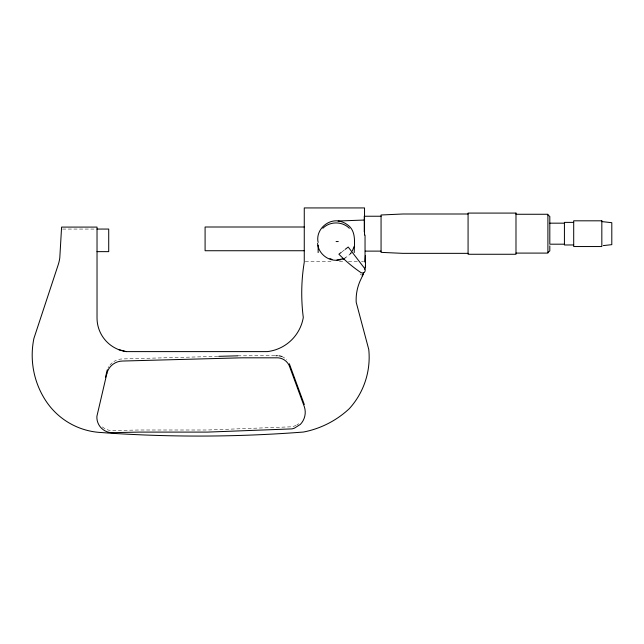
<?xml version="1.0" encoding="UTF-8"?>
<svg xmlns="http://www.w3.org/2000/svg" width="644" height="644" viewBox="0 0 644 644"><rect width="100%" height="100%" fill="white"/><g stroke="black" fill="none" stroke-linecap="round" stroke-linejoin="round"><path stroke-width="0.48" stroke-dasharray="3.22 2.42" d="M351.753 251.659L349.346 254.799A18.748 18.748 0 0 0 351.254 252.561M341.996 251.804L344.403 249.953M344.395 258.598L352.381 252.472M296.884 424.935L298.719 423.728M296.079 425.298L294.469 426.022A25.116 24.866 0 0 1 291.949 426.787L207.537 429.999L139.007 429.999L111.171 430.578A15.649 15.496 0 0 1 100.673 425.281M343.727 258.502L345.458 257.777M217.704 356.365L122.32 358.941A16.301 16.148 0 0 0 113.875 361.534M237.781 355.818L275.865 355.713M62.589 229.063L96.045 229.063M305.272 261.496L332.393 261.496M339.428 261.496L344.451 261.496M348.468 261.496L357.509 261.496M361.526 261.496L363.538 261.496M360.173 273.893L361.695 275.205M108.047 368.102A16.301 16.148 0 0 1 108.908 366.557M109.931 365.1A16.301 16.148 0 0 1 112.434 362.58M281.863 356.567A13.363 13.234 0 0 1 286.862 359.956"/><path stroke-width="0.97" d="M365.414 255.378L365.043 262.156L365.043 235.044M365.349 267.035L365.542 262.156M105.503 377.279L106.864 371.443A16.301 16.148 0 0 1 107.363 369.745M362.451 275.857L363.707 272.605A57.469 57.469 0 0 1 361.002 279.021A46.988 46.988 0 0 0 356.204 302.318L368.762 349.459A76.435 76.435 0 0 1 349.362 408.61A92.776 92.776 0 0 1 303.461 432.035A1359.452 1359.452 0 0 1 111.629 433.267L99.772 432.43A70.47 70.47 0 0 1 45.724 400.657A83.205 83.205 0 0 1 33.891 338.478L58.016 265.352A39.678 39.678 0 0 0 59.795 257.825L61.599 227.091L97.027 227.091L97.027 317.959A33.987 33.987 0 0 0 126.216 351.608L267.324 351.608A41.321 41.321 0 0 0 303.292 317.476A190.833 190.833 0 0 1 304.266 262.156L304.266 207.932L364.536 207.932L364.536 235.044M352.324 250.918L354.192 246.394M547.899 252.432L549.807 250.91L549.807 245.863M322.829 228.29C329.881 221.15 342.294 221.15 349.346 228.29M341.264 252.359L338.889 254.187A145.729 145.729 0 0 0 360.39 272.235A4.138 4.138 0 0 0 363.53 272.887L364.544 272.106A3.107 3.107 0 0 0 364.544 268.315L348.211 247.03L345.192 249.349M343.671 258.606L336.925 260.023M342.568 258.977L343.864 259.009M603.291 245.597L611.8 244.656L611.8 222.695L601.826 221.592M338.084 221.013L364.536 220.031M218.702 356.333L237.781 355.818M468.075 214.001L402.766 214.001L381.063 214.991L381.063 252.359L402.766 253.35L468.075 253.35M515.989 214.267L547.899 214.267L547.899 253.092L515.989 253.092M381.063 216.239L364.263 216.239L364.263 231.872M573.699 222.381L564.426 222.381L564.426 244.97L573.699 244.97M549.807 223.17L564.426 223.17M304.266 227.002L205.09 227.002L205.09 250.733L304.266 250.733M97.027 229.063L108.715 229.063L108.715 251.643L97.027 251.643M336.088 241.548L338.285 241.548M564.426 244.189L549.807 244.189L549.807 216.44L547.899 214.919M365.253 251.12L381.063 251.12M126.216 351.608L118.416 349.531M329.897 258.606L331.99 259.403M304.306 404.545L289.84 365.18A13.363 13.234 0 0 0 289.325 363.755M317.581 243.36C318.039 251.007 323.972 257.592 331.233 259.653A18.748 18.748 0 0 0 340.942 259.653M354.232 252.593C354.297 242.844 356.639 230.761 347.076 224.506C343.888 222.22 340.113 220.9 336.184 220.803C325.349 220.828 315.576 231.502 318.144 242.442M318.144 245.219L318.144 252.593M365.607 265.9A57.469 57.469 0 0 1 364.762 269.281M275.865 355.713A13.363 13.234 0 0 1 277.395 355.665M278.916 355.794A13.363 13.234 0 0 1 281.863 356.567M106.864 373.552L96.89 416.338A15.649 15.496 0 0 0 111.171 432.688L139.007 432.1L207.537 432.1L291.949 428.888A25.116 24.866 0 0 0 294.469 428.131L300.362 424.396A17.782 17.613 0 0 0 304.306 406.646L289.84 367.289A13.363 13.234 0 0 0 275.865 357.814L241.798 357.814L122.32 361.043A16.301 16.148 0 0 0 106.864 373.552M515.989 213.084L468.075 213.084L468.075 254.267L515.989 254.267L515.989 213.084M601.826 220.812L573.699 220.812L573.699 246.539L601.826 246.539L601.826 220.812"/></g></svg>
